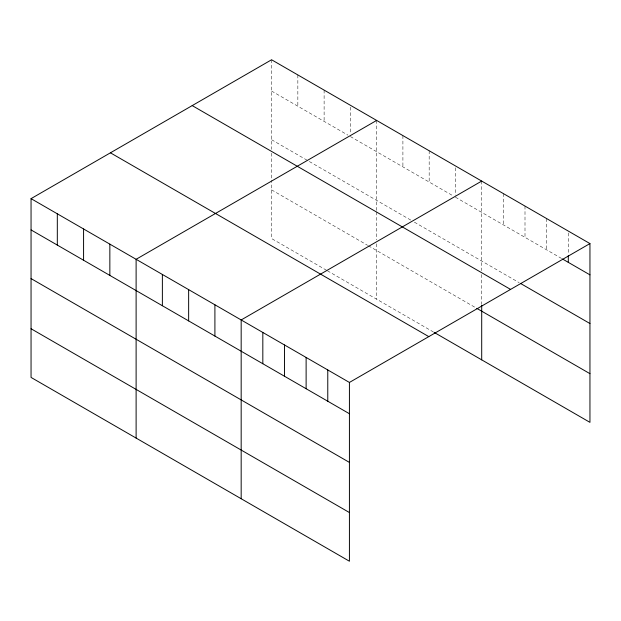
<?xml version="1.0" encoding="UTF-8"?>
<svg xmlns="http://www.w3.org/2000/svg" width="621" height="621" viewBox="0 0 621 621"><rect width="100%" height="100%" fill="white"/><g stroke="black" fill="none" stroke-linecap="round" stroke-linejoin="round"><path stroke-width="0.47" stroke-dasharray="3.1 2.33" d="M271.579 59.771L271.579 149.366M271.579 91.046L347.915 135.114M350.376 136.542L452.981 195.778M455.441 197.199L561.64 258.507M271.579 139.725L308.521 161.049M309.336 161.522L411.118 220.284M414.401 222.178L519.172 282.671M271.579 189.871L367.616 245.318M368.432 245.792L475.958 307.869M326.576 270.298L271.579 238.549L271.579 180.23M327.399 270.772L433.279 331.901M568.3 232.976L568.3 253.826M546.651 218.584L546.651 249.859M525.001 206.087L525.001 237.362M503.352 193.589L503.352 224.856M481.702 181.084L481.702 270.678M481.702 274.536L481.702 304.437M455.441 167.817L455.441 195.297M429.173 150.756L429.173 182.031M402.905 135.595L402.905 166.87M376.644 120.427L376.644 210.985M376.644 211.955L376.644 239.923M376.644 243.781L376.644 299.206M350.376 107.161L350.376 133.694M324.115 90.099L324.115 121.374M297.847 74.939L297.847 106.214M271.579 153.224L271.579 179.267"/><path stroke-width="0.93" d="M31.05 198.642L349.421 382.451L349.421 561.229L31.05 377.421L31.05 198.642L271.579 59.771L589.95 243.579L589.95 422.358L434.102 332.375M376.644 120.427L136.115 259.299L136.115 438.077M481.702 181.084L241.173 319.955L241.173 498.733M349.421 382.451L589.95 243.579M562.471 258.988L589.95 274.855M520.84 283.634L589.95 323.533M192.207 105.601L510.578 289.409M476.781 308.342L589.95 373.679M110.422 152.813L428.793 336.621M31.05 229.917L349.421 413.726M31.05 278.588L349.421 462.404M31.05 328.742L349.421 512.55M568.3 255.72L568.3 262.357M481.702 305.4L481.702 359.862M327.772 369.953L327.772 401.228M306.122 357.455L306.122 388.73M284.472 344.95L284.472 376.225M262.823 332.452L262.823 363.727M214.905 304.795L214.905 336.062M188.644 289.627L188.644 320.902M162.376 274.466L162.376 305.734M109.847 244.138L109.847 275.406M83.579 228.97L83.579 260.246M57.318 213.81L57.318 245.078"/></g></svg>
